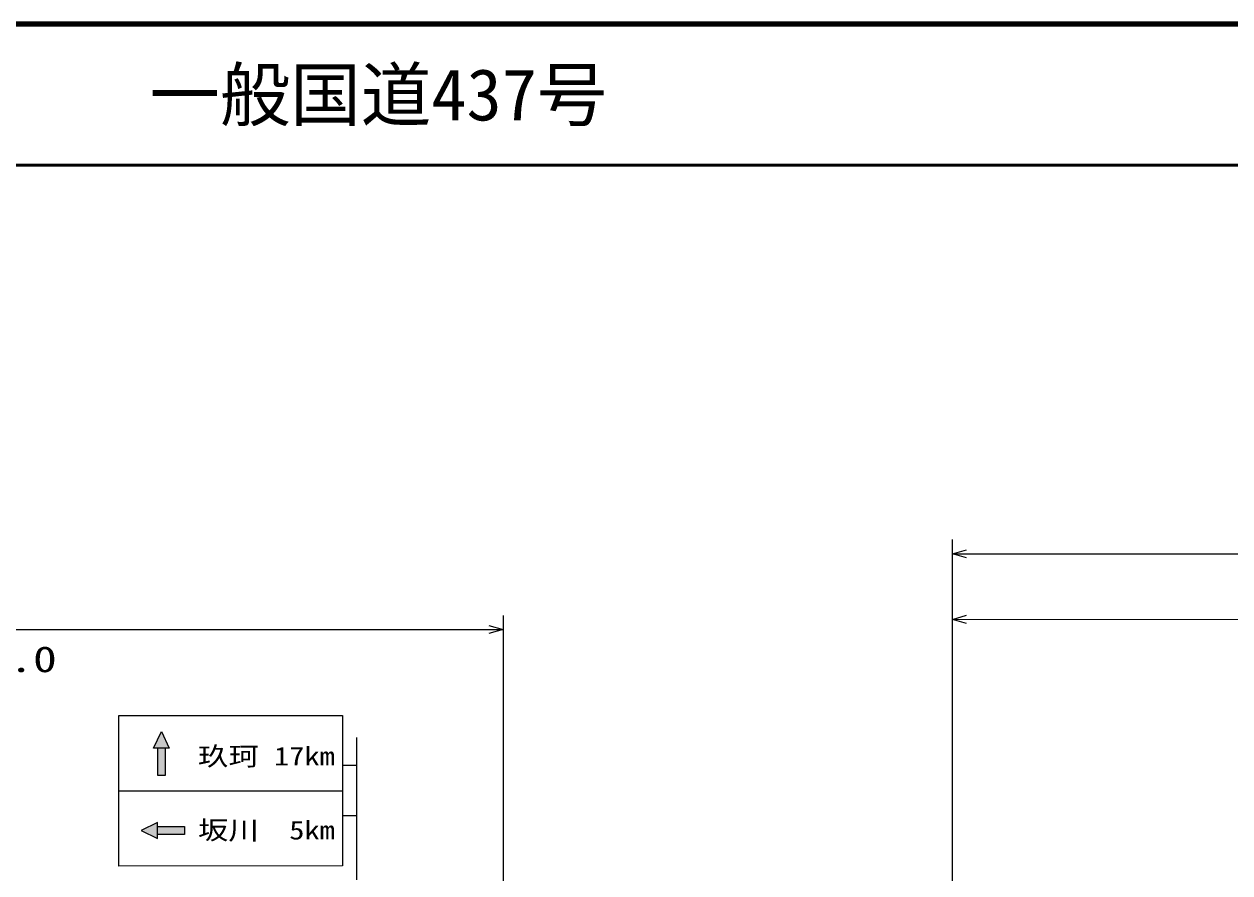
# Model space of a CAD drawing. Units: millimetres, scale not verified. Extents: x 40000 to 680000, y 20000 to 380000.
# Drawn here: x 207846 to 293378, y 319802 to 380000 of the extents above; entities that cross this region are included whole.
import ezdxf
from ezdxf.enums import TextEntityAlignment as Align

# ---------------------------------------------------------------- set-up
doc = ezdxf.new("R2010")
doc.units = ezdxf.units.MM
doc.header["$LTSCALE"] = 1000
for name, color, linetype, lineweight in [('M-STR-HTXT', 7, 'Continuous', 13), ('M-TTL', 2, 'Continuous', 140), ('M-TTL-LINE', 7, 'Continuous', 50)]:
    doc.layers.add(name, color=color, linetype=linetype, lineweight=lineweight)
doc.layers.add('M-TTL-TXT', color=7, linetype='Continuous')
doc.styles.add('ＭＳ ゴシック', font='')
doc.styles.get('ＭＳ ゴシック').set_extended_font_data('MS Gothic')

# ---------------------------------------------------------------- blocks, each defined once
blk = doc.blocks.new('BUHIN95')
at = {"layer": 'M-STR-HTXT'}
blk.add_lwpolyline([(-1000, 288), (0, 0), (-1000, -285)], dxfattribs=at)
blk = doc.blocks.new('BUHIN94')
at = {"layer": 'M-STR-HTXT'}
blk.add_lwpolyline([(1000, -288), (0, 0), (1000, 285)], dxfattribs=at)

msp = doc.modelspace()

# ---------------------------------------------------------------- hatches: boundary and pattern name
at = {"layer": 'M-STR-HTXT'}
for points in [[(217865, 326727), (217865, 328652), (218146, 328652), (217584, 329818), (217022, 328652), (217303, 328652), (217303, 326727)], [(219228, 322528), (217304, 322528), (217304, 322247), (216138, 322809), (217304, 323371), (217304, 323090), (219228, 323090)]]:
    msp.add_hatch(color=256, dxfattribs=at).paths.add_polyline_path(points)

# ---------------------------------------------------------------- linework, layer by layer
for p, q in [((273704, 303707), (273697, 343437)), ((273698, 342437), (411383, 342459)), ((241821, 338059), (241827, 298701)), ((171015, 337048), (241821, 337059)), ((273698, 337784), (411384, 337806)), ((214569, 330961), (230430, 330963)), ((214571, 320288), (214569, 330961)), ((230430, 330963), (230431, 329648)), ((217022, 328652), (217584, 329818)), ((217584, 329818), (218146, 328652)), ((230431, 329648), (230431, 325627)), ((231431, 329406), (231432, 319315)), ((217303, 328652), (217022, 328652)), ((217303, 328652), (217303, 326727)), ((217865, 328652), (217303, 328652)), ((217865, 326728), (217865, 328652)), ((218146, 328652), (217865, 328652)), ((231431, 327406), (230431, 327406)), ((217303, 326727), (217865, 326728)), ((214570, 325624), (225431, 325626)), ((225431, 325626), (230431, 325627)), ((230431, 325627), (230432, 320291)), ((217304, 323371), (216138, 322809)), ((217304, 323090), (217304, 323371)), ((231432, 323848), (230432, 323848)), ((216138, 322809), (217304, 322247)), ((217304, 323090), (219228, 323090)), ((217304, 322528), (217304, 323090)), ((219228, 322528), (217304, 322528)), ((217304, 322247), (217304, 322528)), ((219228, 323090), (219228, 322528)), ((230432, 320291), (214571, 320288))]:
    msp.add_line(p, q, dxfattribs=at)
at = {"layer": 'M-TTL'}
msp.add_line((680000, 380000), (40000, 380000), dxfattribs=at)
at = {"layer": 'M-TTL-LINE'}
msp.add_line((40000, 370000), (680000, 370000), dxfattribs=at)

# ---------------------------------------------------------------- block references
at = {"rotation": 0.00925}
for name, p in [('BUHIN94', (273698, 342437)), ('BUHIN94', (273698, 337784)), ('BUHIN95', (241821, 337059))]:
    msp.add_blockref(name, p, dxfattribs=at)

# ---------------------------------------------------------------- texts
at = {"layer": 'M-STR-HTXT', "style": 'ＭＳ ゴシック'}
for s, height, rotation, width, p in [('L=69.0', 1833, 359.809, 1.35, (200060, 333520)), ('玖珂 17km', 1320, 0.009, 1.2, (220175, 327021)), ('坂川  5km', 1320, 0.009, 1.2, (220176, 321772))]:
    msp.add_text(s, height=height, rotation=rotation, dxfattribs=dict(at, width=width)).set_placement(p, align=Align.BOTTOM_LEFT)
at = {"layer": 'M-TTL-TXT', "style": 'ＭＳ ゴシック'}
msp.add_text('一般国道437号', height=3666, dxfattribs=at).set_placement((216734, 375000), align=Align.MIDDLE_LEFT)

doc.saveas('drawing.dxf')
